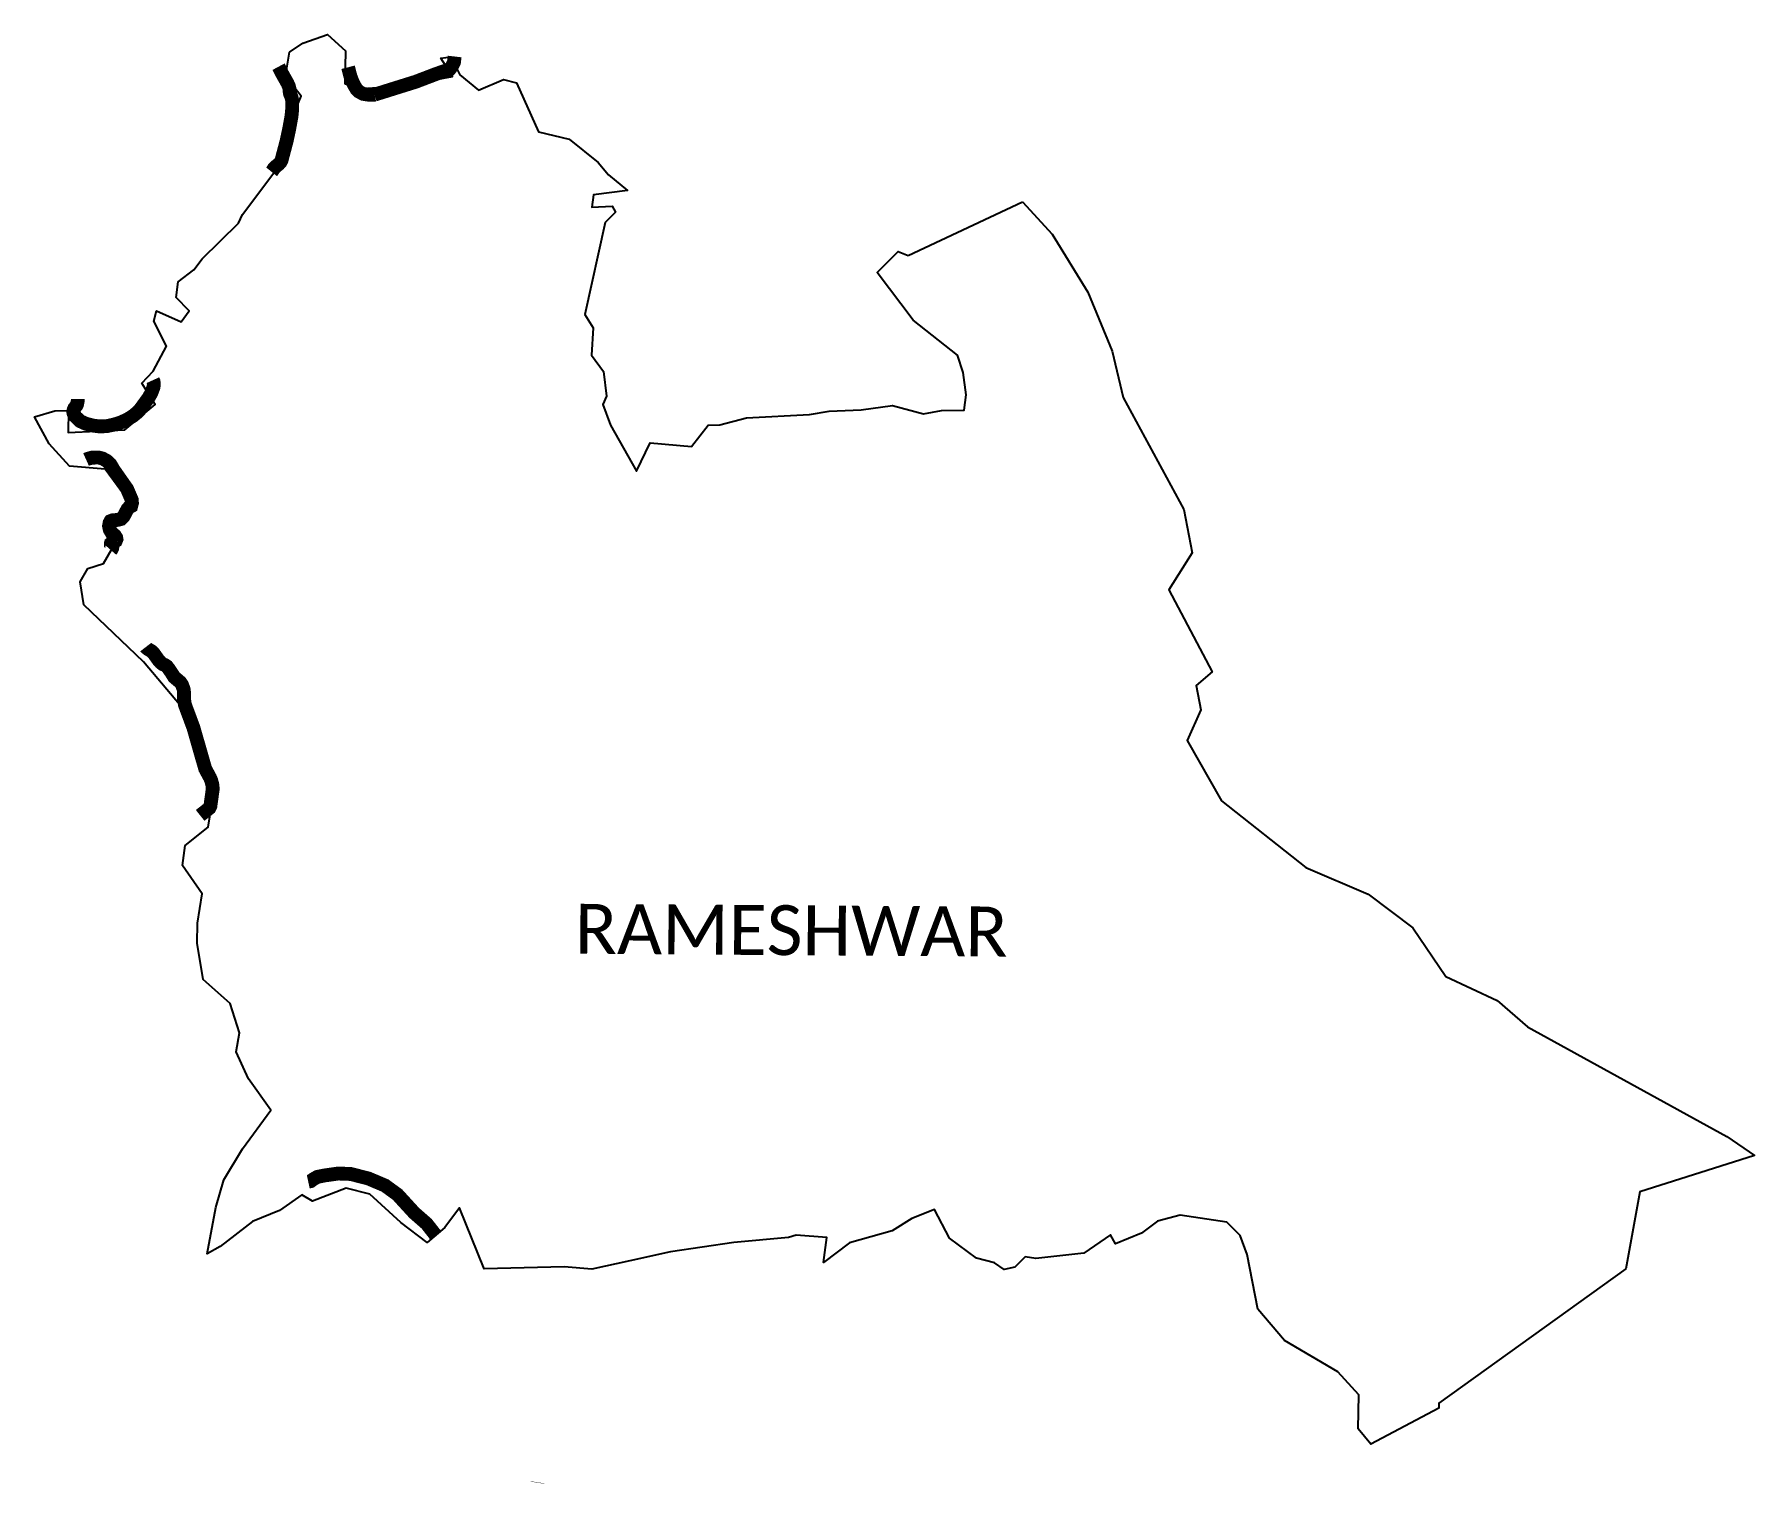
# Model space of a CAD drawing. Header units: metres. Extents: x 319749 to 325959, y 1825686 to 1830940.
import ezdxf

# ---------------------------------------------------------------- set-up
doc = ezdxf.new("R2010")
doc.units = ezdxf.units.M
for name, color, linetype in [('UNPROTECTED', 130, 'Continuous'), ('UNPROTECTED DUE TO CREEK', 150, 'Continuous'), ('village', 3, 'Continuous'), ('VILLAGE NAME', 250, 'Continuous')]:
    doc.layers.add(name, color=color, linetype=linetype)

msp = doc.modelspace()

# ---------------------------------------------------------------- linework, layer by layer
at = {"color": 3}
for points in [[(320669.5, 1830876.6), (320717.4, 1830909.1), (320807.1, 1830940.5), (320872.1, 1830880.8), (320870, 1830762.6), (320916.4, 1830743.5), (321076.2, 1830754.3), (321258.6, 1830788.4), (321216.2, 1830855.2), (321252.7, 1830859.8), (321284.1, 1830794.7), (321351.4, 1830739.5), (321442.8, 1830777.1), (321489.7, 1830765.5), (321568.3, 1830588.2), (321679.4, 1830561.9), (321784.1, 1830478.1), (321821.2, 1830432.9), (321890, 1830376.3), (321766.8, 1830361.2), (321760.7, 1830316.3), (321834.7, 1830320), (321846.7, 1830298.1), (321809.5, 1830261.8), (321736.2, 1829929.4), (321766.5, 1829881.3), (321760.2, 1829782.3), (321803.6, 1829723.4), (321813.5, 1829634.3), (321801.1, 1829603.8), (321828.5, 1829529), (321922.3, 1829363.1), (321971.3, 1829466.2), (322120.4, 1829452.7), (322181.1, 1829529.2), (322222.7, 1829530.6), (322319.3, 1829555.4), (322546.9, 1829567.9), (322617.4, 1829580.6), (322733.8, 1829585), (322846.7, 1829600.3), (322958.4, 1829570.5), (323023.3, 1829581.9), (323104.9, 1829583.8), (323112.3, 1829638.8), (323101.8, 1829720), (323080.8, 1829781.7), (322921.1, 1829909), (322791.2, 1830081.1), (322867.5, 1830157), (322903.6, 1830141.5)], [(323316, 1830336), (323423.2, 1830219.3), (323551.3, 1830009.2), (323638.9, 1829797.1), (323679.5, 1829629.5), (323898.3, 1829224.6), (323928.4, 1829068.4), (323843.5, 1828934.8), (324000.6, 1828639.2), (323943.1, 1828589.4), (323959.2, 1828501.2), (323909.7, 1828391.4), (324034, 1828172.4), (324338.3, 1827931.7), (324564, 1827835.8), (324724.3, 1827714.4), (324843.7, 1827539.1), (325029.2, 1827452), (325138.2, 1827357.5), (325858.2, 1826961.5), (325958.5, 1826892.2), (325544.2, 1826760.8), (325493.8, 1826483.6), (324818.6, 1825998.5), (324819.1, 1825979.8), (324572.8, 1825850.2), (324527.9, 1825905.5), (324529.3, 1826027.9), (324454.5, 1826111.4), (324261.5, 1826224.4), (324164.7, 1826337.6), (324127.3, 1826534.6), (324101.5, 1826602.9), (324053.1, 1826651.1), (323884.3, 1826677.2), (323802.5, 1826655.7), (323744.8, 1826611.4), (323652, 1826573.3), (323632.9, 1826605.5), (323536.7, 1826539.6), (323363.8, 1826520.6), (323325.7, 1826527), (323288, 1826489.7), (323250, 1826480.2), (323214.9, 1826504.7), (323150, 1826521.3), (323052.2, 1826594.2), (322997.8, 1826697.3), (322916.6, 1826664.7), (322845.7, 1826620.3), (322691.3, 1826577), (322596.8, 1826505.5), (322610, 1826596.4), (322499.2, 1826604.7), (322470.8, 1826595.9), (322273.5, 1826577.9), (322044.6, 1826544), (321897.9, 1826511.9), (321761.3, 1826481.9), (321660.7, 1826490.4), (321372.3, 1826483.3), (321283.1, 1826703.7), (321230.3, 1826632), (321166.5, 1826578.7), (321071.8, 1826650.8), (320959.7, 1826753.3), (320874.6, 1826774.8), (320752.4, 1826727.8), (320714.7, 1826750.3), (320633.3, 1826694.3), (320536.7, 1826654.3), (320419.2, 1826563.4), (320372.1, 1826537.6), (320403.2, 1826704), (320432.9, 1826804.2), (320500, 1826916.3), (320602.2, 1827056.1), (320521.5, 1827169.4), (320476.7, 1827267.2), (320489, 1827334.9), (320455.5, 1827441.1), (320358, 1827528.1), (320336, 1827659), (320337.7, 1827730.9), (320354.9, 1827836.9), (320283.9, 1827939.7), (320292.5, 1828011.4), (320376.5, 1828077.9), (320388.6, 1828153.1), (320381.2, 1828268.9), (320360.2, 1828318.8), (320328.1, 1828395.6), (320291.7, 1828497.6), (320142.5, 1828674.3), (319927.1, 1828880.9), (319914.1, 1828964.3), (319942.3, 1829012.5), (319998.2, 1829029.4), (320029.7, 1829084.1), (320048.1, 1829206.8), (320086.6, 1829213.3), (320078, 1829271.2), (320004.4, 1829371), (319875.7, 1829381.2), (319802, 1829462.2), (319748.9, 1829559.5), (319823.2, 1829581.1), (319871.6, 1829582.1), (319870.2, 1829503.2), (320074.8, 1829512.9), (320184.6, 1829603.7), (320136.1, 1829681.1), (320177.4, 1829724.7), (320225.4, 1829814.9), (320179.9, 1829904.9), (320190, 1829942.3), (320278.1, 1829902.1), (320307.1, 1829942.1), (320260.2, 1829990.8), (320267.4, 1830046.9), (320324.8, 1830090.7), (320355, 1830129.8), (320486, 1830258.7), (320499.8, 1830290.3), (320627.2, 1830459.3), (320670.2, 1830551.5), (320674.4, 1830627.2), (320711.9, 1830717.2), (320655.4, 1830789.3), (320669.5, 1830876.6)]]:
    msp.add_lwpolyline(points, dxfattribs=at)
at = {"layer": 'UNPROTECTED', "flags": 128}
msp.add_lwpolyline([(321265.9, 1830860.6, 50, 50, 0), (321263.6, 1830840.7, 50, 50, 0), (321255.4, 1830823.9, 50, 50, 0), (321248.1, 1830814.7, 50, 50, 0), (321199.1, 1830797.6, 50, 50, 0), (321125.5, 1830769.5, 50, 50, 0), (321023.2, 1830737.5, 50, 50, 0), (320976.5, 1830722.8, 0, 0, 0)], format="xyseb", dxfattribs=at)
at = {"layer": 'UNPROTECTED', "const_width": 50, "flags": 128}
for points in [[(320630.2, 1830823.9), (320634.1, 1830816.6), (320644.5, 1830796.1), (320657.8, 1830772.4), (320663, 1830763), (320667.4, 1830753.3), (320669.6, 1830744.7), (320670.6, 1830731.6), (320672.3, 1830724.4), (320677.5, 1830712.1), (320678.7, 1830706.1), (320679.1, 1830701.5), (320679.2, 1830692.6), (320679.3, 1830669.7), (320676.9, 1830644.5), (320673.8, 1830627.6), (320668.6, 1830599.1), (320659.1, 1830554.8), (320646.6, 1830507.5), (320643.6, 1830496.2), (320640.8, 1830485.5), (320637.5, 1830479.4), (320631.2, 1830472.2), (320622.4, 1830465.3), (320619.6, 1830462.6), (320612.9, 1830455.9), (320606.8, 1830446.2), (320605.1, 1830444.1)], [(320176.6, 1829691.9), (320179, 1829686.6), (320180.1, 1829677), (320178.9, 1829667.1), (320170.6, 1829645), (320160.8, 1829627.9), (320130.2, 1829585.9), (320119.1, 1829574.6), (320105.7, 1829563.5), (320084.8, 1829550.1), (320062.5, 1829540.1), (320036.8, 1829531.6), (320010.8, 1829526.1), (319985.9, 1829524.8), (319963.2, 1829527.4), (319934.8, 1829534.6), (319914.7, 1829543.6), (319908.3, 1829549.5), (319898.7, 1829558.6), (319893, 1829565.9), (319890.2, 1829572.7), (319889, 1829578.4), (319890.7, 1829585.6), (319893.6, 1829591.5), (319896.9, 1829595.4), (319900.4, 1829599.5), (319902.8, 1829604.6), (319903.8, 1829609.4), (319905.9, 1829619.8), (319905.9, 1829623.9)], [(319935.4, 1829405.3), (319937.4, 1829406.2), (319940.3, 1829407.5), (319955.9, 1829412), (319967, 1829412.4), (319980.2, 1829412.8), (319994, 1829409.3), (320009.5, 1829401.1), (320022.9, 1829388.8), (320035.6, 1829367.2), (320052.6, 1829343), (320064.7, 1829325.7), (320083.5, 1829299), (320091.5, 1829280.2), (320096.3, 1829269.1), (320100.4, 1829259.3), (320101, 1829247.9), (320098.1, 1829236.8), (320090.4, 1829232.5), (320085.2, 1829226.8), (320078, 1829213.4), (320070.9, 1829200.2), (320061.8, 1829190.8), (320049.2, 1829187.4), (320040.2, 1829186.6), (320030.3, 1829185.7), (320023.7, 1829183), (320020.3, 1829176.8), (320018.3, 1829165.3), (320021.1, 1829151.8), (320028.8, 1829139.2), (320038.9, 1829131.6), (320044, 1829123.7), (320045.1, 1829117.5), (320042.8, 1829111.8), (320038.2, 1829109.2), (320036, 1829108.7), (320033.6, 1829108.8), (320031.9, 1829109.3), (320030.8, 1829109.3), (320030, 1829109), (320029.5, 1829108.3), (320028.5, 1829106.6), (320027.5, 1829104.3), (320026.7, 1829103.2), (320025.7, 1829102.6), (320024.9, 1829102), (320024.7, 1829101.3), (320024.7, 1829100.6), (320025.6, 1829099.6), (320027.2, 1829097.4), (320028.9, 1829091.9), (320030.1, 1829087.8), (320029.8, 1829085.2), (320027.4, 1829080.4), (320025.3, 1829078)], [(320151, 1828728.3), (320153, 1828725.7), (320160.1, 1828720.1), (320171.8, 1828713.1), (320178.4, 1828707), (320186, 1828696.4), (320196.5, 1828681.6), (320204.9, 1828672.1), (320212.8, 1828666), (320219.9, 1828663.4), (320226.8, 1828658.8), (320232.6, 1828651.5), (320243.7, 1828635.3), (320253.2, 1828620.1), (320259.6, 1828614.6), (320268.8, 1828606.9), (320275.9, 1828600.8), (320281.3, 1828592.6), (320287.6, 1828576), (320289.2, 1828562.2), (320288.9, 1828539.7), (320292.1, 1828520.2), (320322.8, 1828437.5), (320365.5, 1828288.7), (320382.9, 1828256.5), (320387.3, 1828246.1), (320391, 1828232.2), (320392.7, 1828216), (320390.3, 1828199), (320386.3, 1828169.7), (320385.5, 1828164), (320384.8, 1828159), (320384.1, 1828154), (320380.7, 1828146.9), (320347.2, 1828120.3)], [(320737.4, 1826797.7), (320746.2, 1826799.6), (320755.2, 1826806.3), (320770.7, 1826815.3), (320797.5, 1826820.5), (320845.9, 1826827.3), (320891.1, 1826825.6), (320955.1, 1826809.1), (321014.7, 1826783.8), (321059.9, 1826750.8), (321120, 1826685.1), (321164.9, 1826645.8), (321196.9, 1826604.9)], [(321565.3, 1825712.3), (321565.1, 1825711)]]:
    msp.add_lwpolyline(points, dxfattribs=at)
at = {"layer": 'UNPROTECTED DUE TO CREEK', "const_width": 50, "flags": 128}
msp.add_lwpolyline([(320976.5, 1830722.8), (320975.7, 1830722.6), (320953.8, 1830722.9), (320936.2, 1830725.7), (320921, 1830733.5), (320912, 1830742), (320904.2, 1830755.3), (320896.4, 1830771.3), (320889.4, 1830790), (320881.2, 1830821.7)], dxfattribs=at)
at = {"layer": 'village'}
msp.add_lwpolyline([(322903.6, 1830141.5), (323316, 1830336)], dxfattribs=at)

# ---------------------------------------------------------------- texts
at = {"layer": 'VILLAGE NAME', "insert": (321700.3, 1827801.3), "char_height": 180.345, "attachment_point": 1, "rotation": 359.61391}
msp.add_mtext_dynamic_manual_height_columns('{\\fCalibri|b0|i0|c0|p34;RAMESHWAR}', width=1779.605, gutter_width=901.7, heights=[0], dxfattribs=at)

doc.saveas('drawing.dxf')
